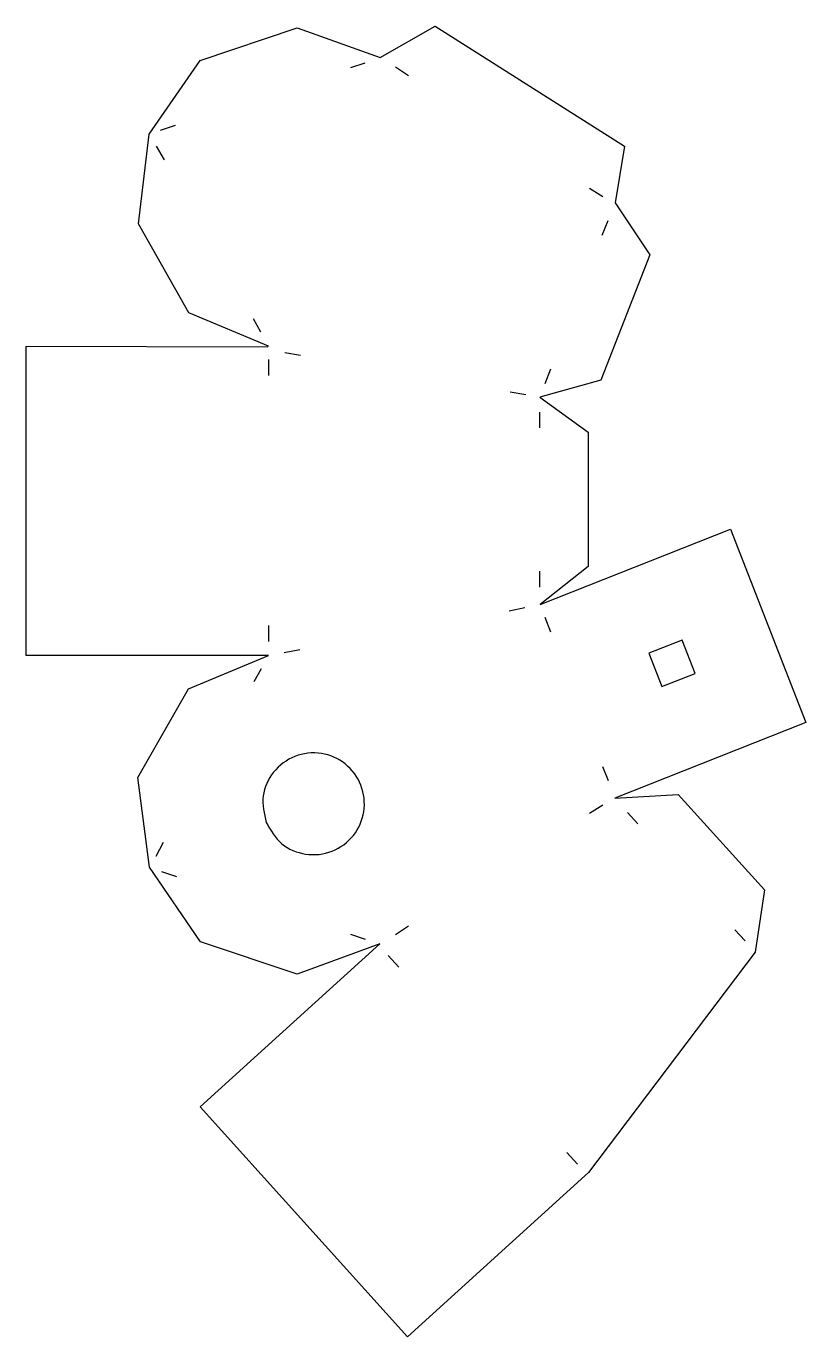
# Model space of a CAD drawing. Extents: x 0 to 144, y 0 to 242.
import ezdxf

# ---------------------------------------------------------------- set-up
doc = ezdxf.new("R2010")
doc.units = 0
doc.layers.add('Layer_1', color=7, linetype='CONTINUOUS')

msp = doc.modelspace()

# ---------------------------------------------------------------- linework, layer by layer
at = {"layer": 'Layer_1', "color": 7}
for p, q in [((65.420714, 236.362408), (75.581939, 242.1636)), ((75.581939, 242.1636), (110.612896, 219.989583)), ((32.17692, 235.841956), (50.078902, 241.851357)), ((50.078902, 241.851357), (65.420714, 236.362408)), ((22.745765, 222.18613), (32.17692, 235.841956)), ((60.018151, 234.563076), (62.658103, 235.422143)), ((68.240969, 234.642606), (70.700559, 233.053441)), ((24.838327, 222.95117), (27.570944, 223.902851)), ((20.740048, 205.636848), (22.745765, 222.18613)), ((24.056354, 220.004632), (25.523388, 217.471278)), ((110.612896, 219.989583), (108.85468, 209.526973)), ((104.126891, 212.264408), (106.58648, 210.675237)), ((108.85468, 209.526973), (115.259042, 199.917081)), ((107.498238, 206.222944), (106.422458, 203.519306)), ((30.055778, 189.21443), (20.740048, 205.636848)), ((115.259042, 199.917081), (106.229122, 176.765966)), ((44.767624, 183.065891), (30.055778, 189.21443)), ((41.942422, 188.158738), (43.316759, 185.671691)), ((0, 125.885341), (0, 183.068956)), ((0, 183.068956), (44.521902, 182.908267)), ((44.521902, 182.908267), (44.767624, 183.065891)), ((47.798835, 181.860275), (50.691686, 181.40251)), ((44.766018, 180.557506), (44.769123, 177.630531)), ((96.922353, 178.776181), (95.89288, 176.07254)), ((89.466163, 174.57996), (92.359014, 174.122196)), ((106.229122, 176.765966), (94.974732, 173.608464)), ((94.974732, 173.608464), (103.894458, 167.183271)), ((94.966364, 167.949299), (94.966364, 170.875748)), ((103.894458, 167.183271), (103.894458, 142.341834)), ((94.994465, 135.325601), (130.227804, 149.206921)), ((130.227804, 149.206921), (144.1196, 113.533908)), ((94.966364, 138.521646), (94.966364, 141.448096)), ((103.894458, 142.341834), (94.994465, 135.325601)), ((89.306547, 134.146646), (92.177207, 134.727402)), ((44.766018, 131.400107), (44.769123, 128.473129)), ((97.015021, 130.216489), (95.939212, 132.920128)), ((121.271922, 128.713371), (115.114753, 126.297879)), ((123.688994, 122.534796), (121.271922, 128.713371)), ((47.718797, 126.425302), (50.589457, 127.006065)), ((115.114753, 126.297879), (117.50638, 120.144729)), ((44.768358, 125.887881), (0, 125.885341)), ((29.983323, 119.745904), (44.768358, 125.887881)), ((42.132055, 121.100218), (43.504414, 123.512123)), ((117.50638, 120.144729), (123.688994, 122.534796)), ((20.667565, 103.323477), (29.983323, 119.745904)), ((144.1196, 113.533908), (108.844845, 99.515462)), ((107.63727, 102.723414), (106.607796, 105.334432)), ((22.775336, 86.757792), (20.667565, 103.323477)), ((108.844845, 99.515462), (120.542815, 100.221415)), ((120.542815, 100.221415), (136.502803, 82.557702)), ((104.126891, 96.72826), (106.58648, 98.317425)), ((44.354835, 95.055439), (44.354835, 95.055439)), ((113.040826, 94.75242), (111.144431, 96.864751)), ((24.000776, 88.838044), (25.379212, 91.38079)), ((32.216553, 72.989914), (22.775336, 86.757792)), ((24.991576, 85.948517), (27.783336, 85.063375)), ((136.502803, 82.557702), (134.751431, 71.064371)), ((68.240969, 74.350064), (70.700559, 75.939227)), ((132.906208, 73.160348), (131.009811, 75.20719)), ((50.118538, 66.980506), (32.216553, 72.989914)), ((59.953415, 74.401762), (62.645437, 73.488474)), ((32.147973, 42.461823), (65.371413, 72.611056)), ((65.371413, 72.611056), (50.118538, 66.980506)), ((66.907311, 70.451153), (68.877747, 68.2856)), ((134.751431, 71.064371), (103.925723, 30.377745)), ((70.4649, 0), (32.147973, 42.461823)), ((99.96317, 34.048051), (101.933604, 31.882498)), ((103.925723, 30.377745), (70.4649, 0))]:
    msp.add_line(p, q, dxfattribs=at)
msp.add_open_spline([(44.354835, 95.055439), (43.991118, 96.692353), (43.274446, 99.917758), (45.446703, 104.629745), (49.508364, 107.65037), (54.590395, 108.205191), (59.24773, 106.167542), (62.287716, 102.071321), (62.838787, 97.001153), (60.799173, 92.34748), (56.689427, 89.31166), (51.658365, 88.772001), (46.863569, 90.753481), (45.199397, 93.607191), (44.354835, 95.055439)], degree=3, knots=[0, 0, 0, 0, 4.914291, 9.683205, 14.597913, 19.515931, 24.289966, 29.205952, 34.118626, 38.887544, 43.803867, 48.719074, 53.487093, 58.400265, 58.400265, 58.400265, 58.400265], dxfattribs=at)

doc.saveas('drawing.dxf')
